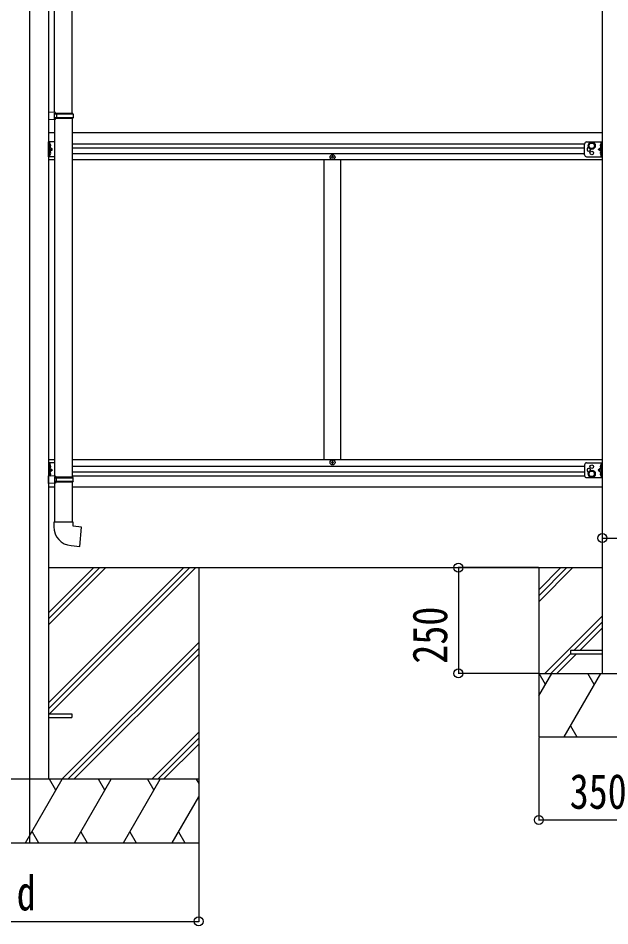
# Model space of a CAD drawing. Units: millimetres, scale not verified. Extents: x -10512 to 10512, y -7425 to 7425.
# Drawn here: x -1751 to -353, y -4752 to -2608 of the extents above; entities that cross this region are included whole.
import ezdxf
from ezdxf.enums import TextEntityAlignment as Align

# ---------------------------------------------------------------- set-up
doc = ezdxf.new("R2010")
doc.units = ezdxf.units.MM
doc.header["$LTSCALE"] = 30
for name, color, linetype in [('0-3_YKK_12', 2, 'Continuous'), ('0-4_YKK_13', 4, 'Continuous'), ('0-5_YKK_A1', 4, 'Continuous'), ('0-6_YKK_D', 6, 'Continuous')]:
    doc.layers.add(name, color=color, linetype=linetype)
doc.styles.add('ＭＳ ゴシック', font='')
doc.styles.get('ＭＳ ゴシック').set_extended_font_data('MS Gothic')

msp = doc.modelspace()

# ---------------------------------------------------------------- linework, layer by layer
at = {"layer": '0-3_YKK_12'}
msp.add_lwpolyline([(-1724.36, -1381.44), (-1724.36, -4305.85), (-1724.36, -4555.85)], dxfattribs=at)
at = {"layer": '0-4_YKK_13'}
for p, q in [((-1665.16, -2830.47), (-1665.16, -1988.33)), ((-1623.16, -2833.03), (-1623.16, -1985.77)), ((-1663.16, -2830.53), (-1679.16, -2830.06)), ((-1679.16, -2830.06), (-1679.16, -2848)), ((-1663.16, -2832.53), (-1663.16, -2830.53)), ((-1663.16, -2847.53), (-1679.16, -2848)), ((-1663.16, -2832.53), (-1665.16, -2832.53)), ((-1622.16, -2833.03), (-1665.16, -2833.03)), ((-1621.16, -2835.03), (-1665.16, -2835.03)), ((-1621.16, -2843.03), (-1665.16, -2843.03)), ((-1622.16, -2845.03), (-1665.16, -2845.03)), ((-1665.16, -2847.58), (-1665.16, -3689.72)), ((-1663.16, -2847.53), (-1663.16, -2845.53)), ((-1660.69, -2835.03), (-1660.26, -2833.03)), ((-1623.16, -2845.03), (-1623.16, -3692.28)), ((-1621.16, -2835.03), (-1622.16, -2833.03)), ((-1621.16, -2843.03), (-1622.16, -2845.03)), ((-1621.16, -2835.03), (-1621.16, -2843.03)), ((-1679.16, -2935.35), (-1679.16, -2900.35)), ((-1665.16, -2900.35), (-1679.16, -2900.35)), ((-1676.64, -2907.7), (-1677.25, -2908.85)), ((-1676.64, -2909.99), (-1677.25, -2908.85)), ((-1676.66, -2935.35), (-1676.66, -2900.35)), ((-1676.66, -2904.15), (-1676.38, -2904.15)), ((-1676.66, -2904.15), (-1676.66, -2913.55)), ((-1676.38, -2913.55), (-1676.66, -2913.55)), ((-1674.56, -2906.7), (-1676.57, -2907.7)), ((-1674.56, -2911), (-1676.57, -2909.99)), ((-1676.38, -2904.15), (-1676.38, -2913.55)), ((-412.86, -2930.35), (-412.86, -2905.35)), ((-407.86, -2900.35), (-370.86, -2900.35)), ((-375.47, -2906.7), (-373.46, -2907.7)), ((-375.47, -2911), (-373.46, -2909.99)), ((-373.36, -2904.15), (-373.65, -2904.15)), ((-373.65, -2904.15), (-373.65, -2913.55)), ((-373.65, -2913.55), (-373.36, -2913.55)), ((-373.39, -2907.7), (-372.78, -2908.85)), ((-373.39, -2909.99), (-372.78, -2908.85)), ((-373.36, -2935.35), (-373.36, -2900.35)), ((-373.36, -2904.15), (-373.36, -2913.55)), ((-370.86, -2935.35), (-370.86, -2900.35)), ((-1665.16, -2935.35), (-1679.16, -2935.35)), ((-1676.64, -2925.7), (-1677.25, -2926.85)), ((-1676.64, -2927.99), (-1677.25, -2926.85)), ((-1676.66, -2917.85), (-1669.66, -2917.85)), ((-1676.38, -2922.15), (-1676.66, -2922.15)), ((-1676.66, -2931.55), (-1676.66, -2922.15)), ((-1676.66, -2931.55), (-1676.38, -2931.55)), ((-1674.56, -2924.7), (-1676.57, -2925.7)), ((-1674.56, -2929), (-1676.57, -2927.99)), ((-1676.38, -2931.55), (-1676.38, -2922.15)), ((-1009.86, -2936.85), (-1010.86, -2936.85)), ((-407.86, -2935.35), (-370.86, -2935.35)), ((-373.36, -2917.85), (-380.36, -2917.85)), ((-375.47, -2924.7), (-373.46, -2925.7)), ((-375.47, -2929), (-373.46, -2927.99)), ((-373.65, -2922.15), (-373.36, -2922.15)), ((-373.65, -2931.55), (-373.65, -2922.15)), ((-373.36, -2931.55), (-373.65, -2931.55)), ((-373.39, -2925.7), (-372.78, -2926.85)), ((-373.39, -2927.99), (-372.78, -2926.85)), ((-373.36, -2931.55), (-373.36, -2922.15)), ((-1679.16, -3658.35), (-1679.16, -3693.35)), ((-1665.16, -3658.35), (-1679.16, -3658.35)), ((-1676.64, -3665.7), (-1677.25, -3666.85)), ((-1676.66, -3658.35), (-1676.66, -3689.38)), ((-1676.66, -3662.15), (-1676.38, -3662.15)), ((-1676.66, -3662.15), (-1676.66, -3671.55)), ((-1674.56, -3664.7), (-1676.57, -3665.7)), ((-1676.38, -3662.15), (-1676.38, -3671.55)), ((-1009.86, -3656.85), (-1010.86, -3656.85)), ((-412.86, -3663.35), (-412.86, -3688.35)), ((-407.86, -3658.35), (-370.86, -3658.35)), ((-375.47, -3664.7), (-373.46, -3665.7)), ((-373.36, -3662.15), (-373.65, -3662.15)), ((-373.65, -3662.15), (-373.65, -3671.55)), ((-373.39, -3665.7), (-372.78, -3666.85)), ((-373.36, -3658.35), (-373.36, -3693.35)), ((-373.36, -3662.15), (-373.36, -3671.55)), ((-370.86, -3658.35), (-370.86, -3693.35)), ((-1676.64, -3667.99), (-1677.25, -3666.85)), ((-1676.64, -3683.7), (-1677.25, -3684.85)), ((-1676.64, -3685.99), (-1677.25, -3684.85)), ((-1676.38, -3671.55), (-1676.66, -3671.55)), ((-1676.66, -3675.85), (-1669.66, -3675.85)), ((-1676.38, -3680.15), (-1676.66, -3680.15)), ((-1676.66, -3689.55), (-1676.66, -3680.15)), ((-1674.56, -3669), (-1676.57, -3667.99)), ((-1674.56, -3682.7), (-1676.57, -3683.7)), ((-1674.56, -3687), (-1676.57, -3685.99)), ((-1676.38, -3689.55), (-1676.38, -3680.15)), ((-373.36, -3675.85), (-380.36, -3675.85)), ((-375.47, -3669), (-373.46, -3667.99)), ((-375.47, -3682.7), (-373.46, -3683.7)), ((-375.47, -3687), (-373.46, -3685.99)), ((-373.65, -3671.55), (-373.36, -3671.55)), ((-373.65, -3680.15), (-373.36, -3680.15)), ((-373.65, -3689.55), (-373.65, -3680.15)), ((-373.39, -3667.99), (-372.78, -3666.85)), ((-373.39, -3683.7), (-372.78, -3684.85)), ((-373.39, -3685.99), (-372.78, -3684.85)), ((-373.36, -3689.55), (-373.36, -3680.15)), ((-1663.16, -3689.78), (-1679.16, -3689.31)), ((-1679.16, -3707.25), (-1679.16, -3689.31)), ((-1663.16, -3706.78), (-1679.16, -3707.25)), ((-1676.66, -3689.55), (-1676.38, -3689.55)), ((-1622.16, -3692.28), (-1665.16, -3692.28)), ((-1621.16, -3694.28), (-1665.16, -3694.28)), ((-1621.16, -3702.28), (-1665.16, -3702.28)), ((-1622.16, -3704.28), (-1665.16, -3704.28)), ((-1663.16, -3704.78), (-1665.16, -3704.78)), ((-1665.16, -3706.84), (-1665.16, -3798.28)), ((-1663.16, -3689.78), (-1663.16, -3691.78)), ((-1663.16, -3704.78), (-1663.16, -3706.78)), ((-1660.69, -3702.28), (-1660.26, -3704.28)), ((-1623.16, -3704.28), (-1623.16, -3798.28)), ((-1621.16, -3694.28), (-1622.16, -3692.28)), ((-1621.16, -3702.28), (-1622.16, -3704.28)), ((-1621.16, -3702.28), (-1621.16, -3694.28)), ((-407.86, -3693.35), (-370.86, -3693.35)), ((-373.36, -3689.55), (-373.65, -3689.55)), ((-1621.16, -3798.28), (-1667.16, -3798.28)), ((-1667.16, -3798.28), (-1667.16, -3809.19)), ((-1621.16, -3808.28), (-1621.16, -3798.28)), ((-370.86, -4101.85), (-445.86, -4101.85)), ((-1679.16, -4251.35), (-1624.36, -4251.35)), ((-1679.16, -4260.35), (-1624.36, -4260.35)), ((-1624.36, -4251.35), (-1624.36, -4260.35))]:
    msp.add_line(p, q, dxfattribs=at)
for points in [[(-1663.16, -2845.53), (-1665.16, -2845.53), (-1665.16, -2832.53)], [(-1660.69, -2835.03), (-1660.69, -2843.03), (-1660.26, -2845.03)], [(-1676.07, -2922.42), (-1669.66, -2917.85), (-1676.07, -2913.27)], [(-373.96, -2922.42), (-380.36, -2917.85), (-373.96, -2913.27)], [(-1010.86, -2936.85), (-1010.86, -2935.85), (-1009.86, -2935.85)], [(-1008.86, -2934.85), (-1008.86, -2933.85), (-1007.86, -2933.85), (-1007.86, -2934.85)], [(-1006.86, -2935.85), (-1005.86, -2935.85), (-1005.86, -2936.85), (-1006.86, -2936.85)], [(-1007.86, -2937.85), (-1007.86, -2938.85), (-1008.86, -2938.85), (-1008.86, -2937.85)], [(-1010.86, -3656.85), (-1010.86, -3657.85), (-1009.86, -3657.85)], [(-1007.86, -3655.85), (-1007.86, -3654.85), (-1008.86, -3654.85), (-1008.86, -3655.85)], [(-1008.86, -3658.85), (-1008.86, -3659.85), (-1007.86, -3659.85), (-1007.86, -3658.85)], [(-1006.86, -3657.85), (-1005.86, -3657.85), (-1005.86, -3656.85), (-1006.86, -3656.85)], [(-1676.07, -3671.27), (-1669.66, -3675.85), (-1676.07, -3680.42)], [(-373.96, -3671.27), (-380.36, -3675.85), (-373.96, -3680.42)], [(-1663.16, -3691.78), (-1665.16, -3691.78), (-1665.16, -3704.78)], [(-1660.69, -3702.28), (-1660.69, -3694.28), (-1660.26, -3692.28)], [(-1626.09, -3854.02), (-1605.25, -3855.85), (-1601.24, -3810.02), (-1621.16, -3808.28)], [(-445.86, -4101.85), (-445.86, -4109.85), (-370.86, -4109.85)]]:
    msp.add_lwpolyline(points, dxfattribs=at)
for points in [[(-395.86, -2901.84), (-389.36, -2905.59), (-389.36, -2913.1), (-395.86, -2916.85), (-402.36, -2913.1), (-402.36, -2905.59)], [(-395.86, -3691.85), (-389.36, -3688.1), (-389.36, -3680.59), (-395.86, -3676.84), (-402.36, -3680.59), (-402.36, -3688.1)]]:
    msp.add_lwpolyline(points, close=True, dxfattribs=at)
for centre, radius in [((-395.86, -2909.35), 8.5), ((-395.86, -2909.35), 7.5), ((-395.86, -2909.35), 6.5), ((-1008.36, -2936.35), 5.9), ((-395.86, -2926.35), 4.25), ((-1008.36, -3657.35), 5.9), ((-395.86, -3667.35), 4.25), ((-395.86, -3684.35), 8.5), ((-395.86, -3684.35), 7.5), ((-395.86, -3684.35), 6.5)]:
    msp.add_circle(centre, radius, dxfattribs=at)
for centre, radius, start, end in [((-1680.26, -2908.85), 6.1, 309.60193, 50.39807), ((-407.86, -2905.35), 5, 90, 180), ((-402.86, -2917.85), 4.25, 94.76077, 6.29431), ((-369.76, -2908.85), 6.1, 129.60193, 230.39807), ((-1680.26, -2926.85), 6.1, 309.60193, 50.39807), ((-1009.86, -2934.85), 1, 270, 0), ((-1009.86, -2937.85), 1, 0, 90), ((-1006.86, -2934.85), 1, 180, 270), ((-1006.86, -2937.85), 1, 90, 180), ((-407.86, -2930.35), 5, 180, 270), ((-369.76, -2926.85), 6.1, 129.60193, 230.39807), ((-1680.26, -3666.85), 6.1, 309.60193, 50.39807), ((-1009.86, -3655.85), 1, 270, 0), ((-1009.86, -3658.85), 1, 0, 90), ((-1006.86, -3655.85), 1, 180, 270), ((-1006.86, -3658.85), 1, 90, 180), ((-407.86, -3663.35), 5, 90, 180), ((-369.76, -3666.85), 6.1, 129.60193, 230.39807), ((-1680.26, -3684.85), 6.1, 309.60193, 50.39807), ((-402.86, -3675.85), 4.25, 353.70569, 265.23923), ((-369.76, -3684.85), 6.1, 129.60193, 230.39807), ((-407.86, -3688.35), 5, 180, 270), ((-1622.16, -3809.19), 45, 180, 265)]:
    msp.add_arc(centre, radius, start, end, dxfattribs=at)
at = {"layer": '0-5_YKK_A1'}
for p, q in [((-1679.16, -1776.85), (-1679.16, -4405.85)), ((-370.86, -1792.85), (-370.86, -4155.85)), ((-1665.16, -2878.85), (-1679.16, -2878.85)), ((-370.86, -2878.85), (-1623.16, -2878.85)), ((-1623.16, -2904.85), (-412.84, -2904.85)), ((-1623.16, -2913.85), (-412.86, -2913.85)), ((-1623.16, -2927.35), (-412.86, -2927.35)), ((-1665.16, -2942.85), (-1679.16, -2942.85)), ((-370.86, -2942.85), (-1623.16, -2942.85)), ((-1028.36, -3650.85), (-1028.36, -2942.85)), ((-988.36, -3650.85), (-988.36, -2942.85)), ((-1679.16, -3650.85), (-1665.16, -3650.85)), ((-1623.16, -3650.85), (-370.86, -3650.85)), ((-1623.16, -3666.35), (-412.86, -3666.35)), ((-1623.16, -3679.85), (-412.86, -3679.85)), ((-1623.16, -3688.85), (-412.84, -3688.85)), ((-1679.16, -3714.85), (-1665.16, -3714.85)), ((-1623.16, -3714.85), (-370.86, -3714.85)), ((-1679.16, -4253.41), (-1331.6, -3905.85)), ((-1679.16, -4225.12), (-1359.89, -3905.85)), ((-1679.16, -4239.26), (-1345.74, -3905.85)), ((-1679.16, -4041.27), (-1543.73, -3905.85)), ((-1679.16, -4012.99), (-1572.02, -3905.85)), ((-1679.16, -4027.13), (-1557.88, -3905.85)), ((-1679.16, -3905.85), (-370.86, -3905.85)), ((-1324.56, -3905.85), (-1324.56, -4555.85)), ((-520.86, -3905.85), (-520.86, -4305.85)), ((-520.86, -3958.19), (-468.52, -3905.85)), ((-520.86, -3972.34), (-454.37, -3905.85)), ((-520.86, -3986.48), (-440.23, -3905.85)), ((-506.39, -4155.85), (-370.86, -4020.33)), ((-438.24, -4101.85), (-370.86, -4034.47)), ((-424.1, -4101.85), (-370.86, -4048.61)), ((-1647.76, -4405.85), (-1324.56, -4082.66)), ((-1633.61, -4405.85), (-1324.56, -4096.8)), ((-1619.47, -4405.85), (-1324.56, -4110.94)), ((-492.24, -4155.85), (-445.86, -4109.47)), ((-478.1, -4155.85), (-432.1, -4109.85)), ((-520.86, -4155.85), (-170.86, -4155.85)), ((-520.86, -4208.96), (-490.2, -4155.85)), ((-505.2, -4181.83), (-520.2, -4155.85)), ((-461.33, -4305.85), (-374.73, -4155.85)), ((-389.73, -4181.83), (-404.73, -4155.85)), ((-446.33, -4279.87), (-431.33, -4305.85)), ((-1435.62, -4405.85), (-1324.56, -4294.79)), ((-1421.48, -4405.85), (-1324.56, -4308.93)), ((-520.86, -4305.85), (-170.86, -4305.85)), ((-1407.34, -4405.85), (-1324.56, -4323.07)), ((-1324.56, -4405.85), (-2124.56, -4405.85)), ((-1733.41, -4555.85), (-1646.81, -4405.85)), ((-1661.81, -4431.83), (-1676.81, -4405.84)), ((-1617.94, -4555.85), (-1531.33, -4405.85)), ((-1546.34, -4431.83), (-1561.34, -4405.85)), ((-1502.47, -4555.85), (-1415.86, -4405.85)), ((-1445.87, -4405.85), (-1430.86, -4431.83)), ((-1330.4, -4405.85), (-1324.56, -4415.95)), ((-1387, -4555.85), (-1324.56, -4447.71)), ((-1718.41, -4529.87), (-1703.41, -4555.85)), ((-1602.94, -4529.87), (-1587.94, -4555.85)), ((-1487.47, -4529.87), (-1472.47, -4555.85)), ((-1372, -4529.87), (-1357, -4555.85)), ((-2124.56, -4555.85), (-1324.56, -4555.85))]:
    msp.add_line(p, q, dxfattribs=at)
at = {"layer": '0-6_YKK_D'}
for p, q in [((-370.86, -3796.89), (-370.86, -3837.14)), ((-521.86, -3905.85), (-711.83, -3905.85)), ((-710.83, -3905.85), (-710.83, -4155.85)), ((-521.86, -4155.85), (-711.83, -4155.85)), ((-520.86, -4306.85), (-520.86, -4503.12)), ((-520.86, -4502.12), (-170.86, -4502.12)), ((-1324.56, -4541.63), (-1324.56, -4742.56)), ((-2124.56, -4741.56), (-1324.56, -4741.56))]:
    msp.add_line(p, q, dxfattribs=at)
msp.add_lwpolyline([(-370.86, -3836.14), (-320.86, -3836.14), (-143.03, -3836.14)], dxfattribs=at)
for centre in [(-370.86, -3836.14), (-710.83, -3905.85), (-710.83, -4155.85), (-520.86, -4502.12), (-1324.56, -4741.56)]:
    msp.add_circle(centre, 10.62, dxfattribs=at)

# ---------------------------------------------------------------- texts
at = {"layer": '0-6_YKK_D', "style": 'ＭＳ ゴシック', "width": 0.8}
msp.add_text('250', height=82.48, rotation=90, dxfattribs=at).set_placement((-712.5, -4132.85), align=Align.BOTTOM_LEFT)
for s, p in [('350', (-447.86, -4500.45)), ('d', (-1754.56, -4740.26))]:
    msp.add_text(s, height=82.48, dxfattribs=at).set_placement(p, align=Align.BOTTOM_LEFT)

doc.saveas('drawing.dxf')
